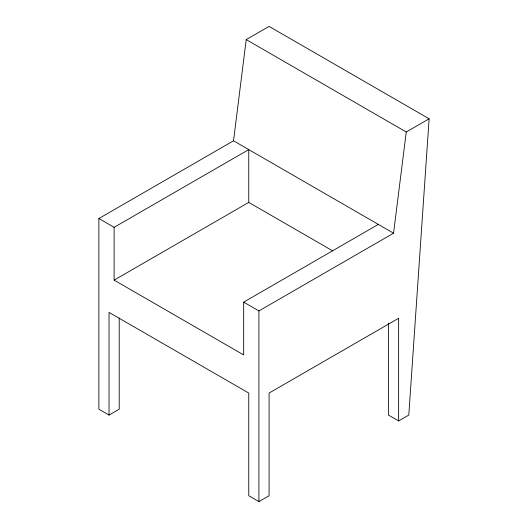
<?xml version="1.0" encoding="UTF-8"?>
<svg xmlns="http://www.w3.org/2000/svg" width="528" height="528" viewBox="0 0 528 528"><rect width="100%" height="100%" fill="white"/><g stroke="black" fill="none" stroke-linecap="round" stroke-linejoin="round"><path stroke-width="0.79" d="M119.203 318.034L119.203 409.2L109.039 415.067L98.875 409.2L98.875 218.533L233.515 140.798L246.22 39.6L269.082 26.4L429.125 118.8L408.797 415.067L398.64 420.935L388.476 415.067L388.476 323.077M114.121 280.13L248.761 202.402L248.761 149.602L114.121 227.33L114.121 280.13L243.679 354.935L243.679 302.135L258.918 310.933L393.558 233.198L406.256 132L429.125 118.8M243.679 302.135L378.319 224.4M109.039 415.067L109.039 312.398L248.761 393.063L248.761 495.733L258.918 501.6L269.082 495.733L269.082 393.063L398.64 318.265L398.64 420.935M246.22 39.6L406.256 132M233.515 140.798L393.558 233.198M248.761 202.402L332.759 250.899M98.875 218.533L114.121 227.33M258.918 310.933L258.918 501.6"/></g></svg>
